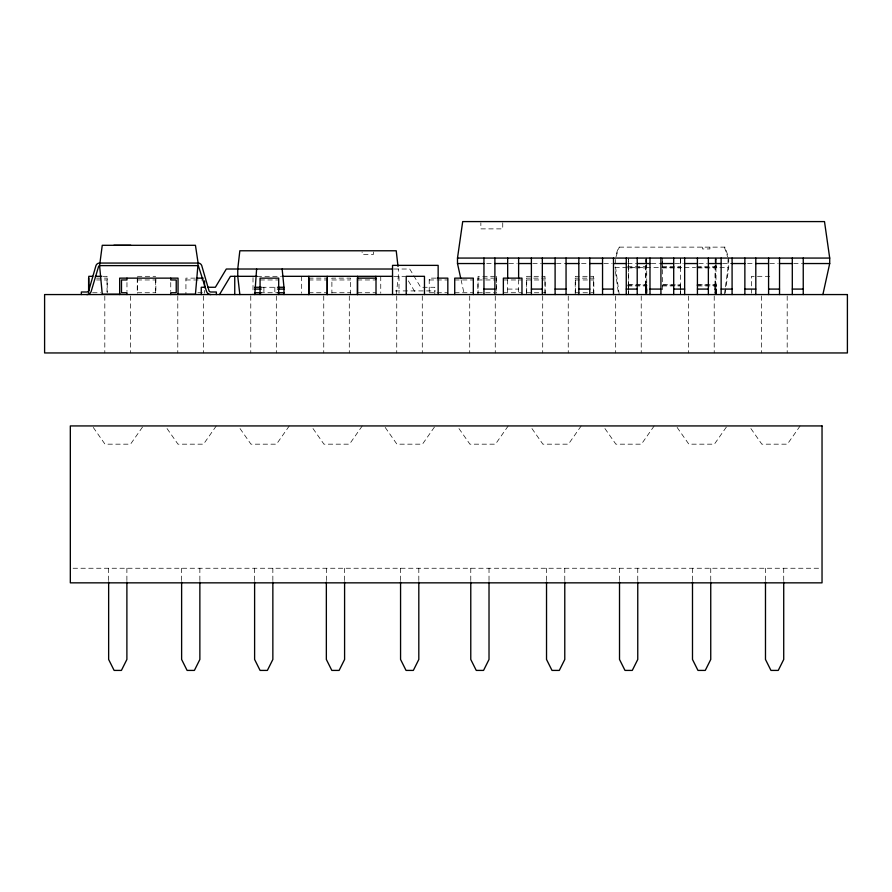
<?xml version="1.0" encoding="UTF-8"?>
<svg xmlns="http://www.w3.org/2000/svg" width="892" height="892" viewBox="0 0 892 892"><rect width="100%" height="100%" fill="white"/><g stroke="black" fill="none" stroke-linecap="round" stroke-linejoin="round"><path stroke-width="0.67" stroke-dasharray="4.46 3.34" d="M645.819 293.067L645.819 265.37M645.808 285.072L645.808 293.212L645.919 259.427M662.321 289.632L662.332 258.067M715.15 293.067L715.15 265.37M715.139 285.072L715.139 293.212L715.25 259.427M628.381 287.257L628.392 258.234M628.47 293.067L628.447 260.955M645.808 284.804L645.908 285.942M627.667 267.923L646.622 267.923L646.633 258.234M646.722 294.405L646.722 284.804L627.567 284.715M680.574 287.257L680.507 260.955M662.031 285.072L680.473 285.027L662.232 284.715M662.332 267.923L680.574 267.923L680.585 258.067M715.139 284.804L715.239 285.942M697.711 267.923L715.953 267.923L715.964 258.234M716.042 294.405L716.053 284.804L696.897 284.715M680.529 293.245L680.551 291.673M628.381 267.923L628.481 266.697M628.381 285.942L628.481 284.804M646.622 267.923L646.722 265.37M627.567 266.697L646.722 266.697L646.733 293.212L646.722 284.804M715.953 267.923L716.053 265.37M716.008 293.245L716.053 284.804M396.226 294.561L398.311 276.319L398.311 269.016M724.404 294.561L728.017 267.555L728.017 259.427M725.218 293.212L728.719 267.555L728.719 258.067L725.029 247.129L618.591 247.129L615.313 256.851M616.004 256.851L619.215 247.129M142.508 427.067L130.533 444.171L104.988 444.171L93.013 427.067M216.288 425.93L203.521 444.171L177.976 444.171L166.001 427.067M289.276 425.93L276.498 444.171L250.953 444.171L238.186 425.93M362.252 425.93L349.486 444.171L323.941 444.171L311.163 425.93M434.437 427.067L422.462 444.171L396.918 444.171L384.151 425.93M508.217 425.93L495.45 444.171L469.906 444.171L457.128 425.93M581.194 425.93L568.427 444.171L542.882 444.171L530.116 425.93M654.182 425.93L641.404 444.171L615.87 444.171L603.092 425.93M726.367 427.067L714.392 444.171L688.847 444.171L676.08 425.93M800.146 425.93L787.368 444.171L761.824 444.171L749.057 425.93M486.686 263.541L492.161 263.541M509.042 263.541L517.248 263.541M532.758 263.541L540.965 263.541M556.474 263.541L564.692 263.541M581.562 263.541L587.036 263.541M603.917 263.541L612.124 263.541M627.634 263.541L635.84 263.541M651.35 263.541L659.567 263.541M675.077 263.541L683.283 263.541M698.793 263.541L706.999 263.541M722.509 263.541L730.715 263.541M747.596 263.541L753.071 263.541M769.952 263.541L778.159 263.541M793.668 263.541L801.875 263.541M662.232 266.697L680.473 266.697L680.574 267.923M696.897 266.697L716.053 266.697M614.9 267.555L683.294 267.555M684.577 267.555L695.615 267.555M696.842 267.555L719.063 267.555M719.889 267.555L728.719 267.555M394.152 269.016L409.74 269.016L420.69 287.269L434.794 287.269L434.794 294.561M103.126 276.319L107.04 276.319L107.04 291.952M137.435 276.319L155.676 276.319M257.119 276.319L280.835 276.319M394.152 276.319L405.604 276.319M495.015 276.319L478.079 276.319L478.079 293.256M769.751 276.319L751.499 276.319L751.499 293.256M96.581 278.137L107.218 278.137L107.218 292.743M195.236 278.137L185.926 278.137L185.926 294.561M308.721 278.137L327.331 278.137M435.865 278.137L429.219 278.137L429.219 294.561M495.172 278.137L477.889 278.137L477.889 294.561M96.581 279.965L107.218 279.965M137.245 279.965L155.866 279.965M185.926 279.965L203.209 279.965M260.074 279.965L278.694 279.965M308.721 279.965L327.331 279.965M331.891 279.965L350.5 279.965M357.402 279.965L376.011 279.965M429.219 279.965L447.829 279.965M454.719 279.965L473.329 279.965M477.889 279.965L495.172 279.965M503.367 279.965L521.976 279.965M526.536 279.965L545.146 279.965M575.217 279.965L593.827 279.965M627.366 285.072L646.923 285.072L646.923 293.212M696.697 285.072L716.254 285.072L716.254 293.212M627.667 285.942L646.622 285.942M662.332 285.942L680.574 285.942L680.473 284.715M697.711 285.942L715.953 285.942M261.735 287.269L277.033 287.269M507.671 289.086L518.62 289.086M395.301 290.915L435.385 290.915M92.601 292.743L100.573 292.743M137.245 292.743L155.866 292.743M197.89 292.743L204.536 292.743M260.074 292.743L278.694 292.743M308.721 292.743L327.331 292.743M331.891 292.743L350.5 292.743M357.402 292.743L376.011 292.743M429.219 292.743L447.829 292.743M454.719 292.743L473.329 292.743M477.889 292.743L495.172 292.743M503.367 292.743L521.976 292.743M526.536 292.743L545.146 292.743M575.217 292.743L593.827 292.743M73.111 568.249L820.651 568.249M408.346 280.88L416.553 294.561M724.404 247.129L727.616 256.851M461.053 279.731L464.018 293.212M615.458 271.614L618.591 294.561M619.215 294.561L615.603 267.555L615.603 259.427M715.139 266.697L715.239 267.923M645.819 266.697L645.908 267.923M715.953 267.567L715.942 258.067M646.622 267.567L646.622 258.067M628.381 267.567L628.369 258.067M628.481 285.027L628.481 294.561M628.414 291.673L628.436 293.245M646.7 260.955L646.711 262.995M715.228 258.234L715.25 267.555M680.574 258.234L680.585 267.555M680.484 293.067L680.473 285.072L680.473 293.212M662.321 258.234L662.332 267.555M645.908 258.234L645.919 267.555M787.19 295.954L787.19 352.953M783.722 568.249L783.722 580.681M765.481 568.249L765.481 580.681M761.645 295.954L761.645 352.953M715.953 259.427L716.064 293.212M714.938 285.072L714.938 293.212M714.213 295.954L714.213 352.953M710.746 568.249L710.746 580.681M709.887 247.129L709.887 248.946L702.595 248.946L702.595 247.129M692.493 568.249L692.493 580.681M688.669 295.954L688.669 352.953M680.273 285.072L680.273 293.212M645.607 285.072L645.607 293.212M641.225 295.954L641.225 352.953M637.758 568.249L637.758 580.681M628.682 285.072L628.682 293.212M619.516 568.249L619.516 580.681M615.681 295.954L615.681 352.953M593.827 294.561L593.827 278.137L575.217 278.137L575.217 294.561M593.637 293.256L593.637 276.319L575.396 276.319L575.396 293.256M568.249 295.954L568.249 352.953M564.781 568.249L564.781 580.681M546.528 568.249L546.528 580.681M545.146 294.561L545.146 278.137L526.536 278.137L526.536 294.561M544.967 293.256L544.967 276.319L526.715 276.319L526.715 293.256M542.704 295.954L542.704 352.953M518.62 279.653L518.62 294.561M507.671 279.653L507.671 294.561M502.742 222.799L502.742 228.876L480.855 228.876L480.855 222.799M496.498 278.137L496.498 293.189M496.32 276.319L496.32 293.256M495.261 295.954L495.261 352.953M489.017 568.249L489.017 580.681M470.775 568.249L470.775 580.681M469.716 295.954L469.716 352.953M422.284 295.954L422.284 352.953M418.816 568.249L418.816 580.681M400.564 568.249L400.564 580.681M399.003 276.319L399.003 293.256M396.739 295.954L396.739 352.953M380.75 276.319L380.75 293.256M373.436 251.99L373.436 254.421L362.119 254.421L362.119 251.99M350.5 294.561L350.5 278.137L331.891 278.137L331.891 293.189M349.296 295.954L349.296 352.953M344.591 568.249L344.591 580.681M326.349 568.249L326.349 580.681M323.751 295.954L323.751 352.953M301.674 276.319L301.674 293.256M276.319 295.954L276.319 352.953M274.859 287.269L274.859 294.561M272.852 568.249L272.852 580.681M263.909 287.269L263.909 292.743M254.61 568.249L254.61 580.681M253.005 277.624L253.005 293.256M250.775 295.954L250.775 352.953M204.536 290.457L204.536 293.189M203.331 295.954L203.331 352.953M199.864 568.249L199.864 580.681M181.622 568.249L181.622 580.681M177.787 295.954L177.787 352.953M170.751 282.519L170.751 291.461M155.866 278.137L155.866 293.189M155.676 280.222L155.676 293.256M137.435 277.624L137.435 293.256M137.245 278.137L137.245 293.189M130.355 295.954L130.355 352.953M126.965 282.519L126.965 291.461M126.887 568.249L126.887 580.681M108.646 568.249L108.646 580.681M104.81 295.954L104.81 352.953"/><path stroke-width="1.34" d="M254.789 294.561L256.617 269.016M460.751 278.382L457.496 263.541L457.496 258.067L462.703 221.584L824.498 221.584L829.705 258.067L829.705 263.541L822.881 294.561M81.35 294.561L81.35 292.007L86.825 292.007A2.052 2.052 0 0 0 88.743 290.658L95.957 265.615A3.869 3.869 0 0 1 99.592 263.062L198.113 263.062A3.869 3.869 0 0 1 201.748 265.615L208.962 290.658A2.052 2.052 0 0 0 210.891 292.007L216.366 292.007L216.366 294.561M219.499 294.561L230.448 276.319L257.119 276.319M457.496 258.067L829.705 258.067M457.496 263.541L483.955 263.541M494.893 263.541L507.671 263.541M518.62 263.541L531.387 263.541M542.336 263.541L555.103 263.541M566.052 263.541L578.83 263.541M589.779 263.541L602.546 263.541M613.495 263.541L626.262 263.541M637.211 263.541L649.989 263.541M660.927 263.541L673.705 263.541M684.655 263.541L697.421 263.541M708.371 263.541L721.137 263.541M732.087 263.541L744.865 263.541M755.803 263.541L768.581 263.541M779.53 263.541L792.297 263.541M803.246 263.541L829.705 263.541M392.77 269.016L226.312 269.016L215.373 287.269L207.669 287.269M92.701 276.319L88.787 276.319L88.787 290.658M95.31 276.319L101.822 276.319M282.039 276.319L392.77 276.319M196.563 278.137L203.209 278.137M437.192 278.137L447.829 278.137L447.829 294.561M205.104 287.269L201.257 287.269L201.257 294.561M254.789 287.269L261.3 287.269M277.468 287.269L283.979 287.269L283.979 294.561M254.789 289.086L261.3 289.086M277.468 289.086L283.979 289.086M483.955 289.086L494.893 289.086M531.387 289.086L542.336 289.086M555.103 289.086L566.052 289.086M578.83 289.086L589.779 289.086M602.546 289.086L613.495 289.086M626.262 289.086L637.211 289.086M649.989 289.086L660.927 289.086M673.705 289.086L684.655 289.086M697.421 289.086L708.371 289.086M721.137 289.086L732.087 289.086M744.865 289.086L755.803 289.086M768.581 289.086L779.53 289.086M792.297 289.086L803.246 289.086M254.789 292.743L261.3 292.743M277.468 292.743L283.979 292.743M120.342 294.193L102.257 294.193L99.592 265.615L102.257 245.3L195.448 245.3L198.113 263.062L195.448 294.193L177.374 294.193M398.01 266.418L396.226 250.775L239.837 250.775L237.751 269.016L237.751 276.319L239.837 294.561M282.151 269.016L283.979 287.269M803.246 258.067L803.246 294.561M792.297 258.067L792.297 294.561M783.722 582.063L783.722 659.467L778.248 670.416L770.956 670.416L765.481 659.467L765.481 582.063M779.53 258.067L779.53 294.561M768.581 258.067L768.581 294.561M755.803 258.067L755.803 294.561M744.865 258.067L744.865 294.561M732.087 258.067L732.087 294.561M721.137 258.067L721.137 294.561M710.746 582.063L710.746 659.467L705.271 670.416L697.968 670.416L692.493 659.467L692.493 582.063M708.371 258.067L708.371 294.561M697.421 258.067L697.421 294.561M684.655 258.067L684.655 294.561M673.705 258.067L673.705 294.561M660.927 258.067L660.927 294.561M649.989 258.067L649.989 294.561M637.758 582.063L637.758 659.467L632.283 670.416L624.991 670.416L619.516 659.467L619.516 582.063M637.211 258.067L637.211 294.561M626.262 258.067L626.262 294.561M613.495 258.067L613.495 294.561M602.546 258.067L602.546 294.561M589.779 258.067L589.779 294.561M578.83 258.067L578.83 294.561M566.052 258.067L566.052 294.561M564.781 582.063L564.781 659.467L559.306 670.416L552.003 670.416L546.528 659.467L546.528 582.063M555.103 258.067L555.103 294.561M542.336 258.067L542.336 294.561M531.387 258.067L531.387 294.561M521.976 294.561L521.976 278.137L503.367 278.137L503.367 294.561M518.62 258.067L518.62 278.382M507.671 258.067L507.671 278.382M494.893 258.067L494.893 294.561M489.017 582.063L489.017 659.467L483.553 670.416L476.25 670.416L470.775 659.467L470.775 582.063M483.955 258.067L483.955 294.561M473.329 294.561L473.329 278.137L454.719 278.137L454.719 294.561M438.15 294.561L438.15 265.37L392.536 265.37L392.536 294.561M424.469 294.561L424.469 276.319L406.228 276.319L406.228 294.561M418.816 582.063L418.816 659.467L413.342 670.416L406.038 670.416L400.564 659.467L400.564 582.063M376.011 294.561L376.011 278.137L357.402 278.137L357.402 294.561M375.833 276.319L375.833 278.928M357.58 276.319L357.58 294.561M344.591 582.063L344.591 659.467L339.116 670.416L331.824 670.416L326.349 659.467L326.349 582.063M327.331 278.137L327.331 294.561M327.152 276.319L327.152 294.561M308.9 276.319L308.9 294.561M308.721 278.137L308.721 294.561M278.694 294.561L278.694 278.137L260.074 278.137L260.074 294.561M272.852 582.063L272.852 659.467L267.377 670.416L260.074 670.416L254.61 659.467L254.61 582.063M234.752 276.319L234.752 294.561M204.536 280.88L204.536 287.726M199.864 582.063L199.864 659.467L194.4 670.416L187.097 670.416L181.622 659.467L181.622 582.063M178.043 294.561L178.043 278.137L119.662 278.137L119.662 294.561M170.751 278.137L170.751 279.965L176.226 279.965L176.226 292.743L170.751 292.743L170.751 294.561M130.801 245.3L113.886 245.3M126.965 278.137L126.965 279.965L121.49 279.965L121.49 292.743L126.965 292.743L126.965 294.561M126.887 582.063L126.887 659.467L121.412 670.416L114.12 670.416L108.646 659.467L108.646 582.063M88.609 278.137L88.609 292.743M210.891 294.561A4.605 4.605 0 0 1 206.565 291.539L198.325 265.638L99.592 265.615L98.644 266.284L91.14 291.539A4.605 4.605 0 0 1 86.825 294.561M847.4 294.561L44.6 294.561L44.6 352.953L847.4 352.953L847.4 294.561M822.034 425.93L70.323 425.93L70.323 582.844L822.034 582.844L822.034 425.93"/></g></svg>
